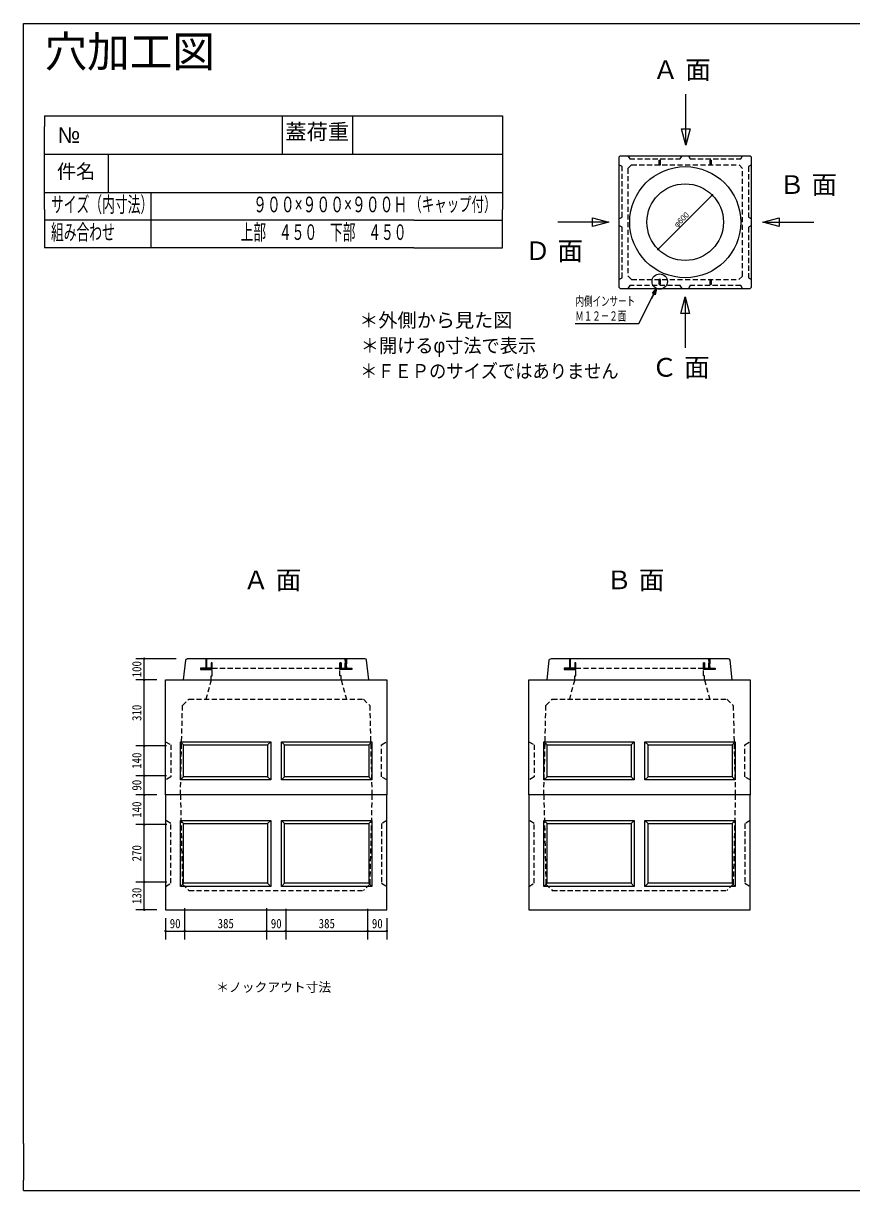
# Model space of a CAD drawing. Units: millimetres, scale not verified. Extents: x -3704 to 3796, y -2790 to 2696.
# Drawn here: x -3704 to 189, y -2790 to 2696 of the extents above; entities that cross this region are included whole.
import ezdxf
from ezdxf.enums import TextEntityAlignment as Align

# ---------------------------------------------------------------- set-up
doc = ezdxf.new("R2010")
doc.units = ezdxf.units.MM
doc.header["$LTSCALE"] = 20
doc.linetypes.add('DASHED1', pattern=[1.8, 1.2, -0.6])
doc.layers.add('0-0_レイヤ_1', color=7, linetype='Continuous')
doc.layers.add('0-9_レイヤ10', color=3, linetype='Continuous')
doc.styles.add('HG丸ｺﾞｼｯｸM-PRO', font='')
doc.styles.add('図脳フォント', font='')
doc.styles.add('ＭＳ ゴシック', font='')
doc.styles.get('HG丸ｺﾞｼｯｸM-PRO').set_extended_font_data('HG丸ｺﾞｼｯｸM-PRO')
doc.styles.get('図脳フォント').set_extended_font_data('図脳フォント')
doc.styles.get('ＭＳ ゴシック').set_extended_font_data('MS Gothic')

msp = doc.modelspace()

# ---------------------------------------------------------------- hatches: boundary and pattern name
at = {"layer": '0-0_レイヤ_1'}
for points in [[(-460.35, 1889.16, 1), (-472.35, 1889.16, 1)], [(-714.9, 1634.6, 1), (-726.9, 1634.6, 1)]]:
    msp.add_hatch(color=256, dxfattribs=at).paths.add_polyline_path(points)
at = {"layer": '0-9_レイヤ10'}
for points in [[(-3130.12, -290, 1), (-3142.12, -290, 1)], [(-3130.12, -390, 1), (-3142.12, -390, 1)], [(-3130.12, -700, 1), (-3142.12, -700, 1)], [(-3130.12, -840, 1), (-3142.12, -840, 1)], [(-3130.12, -930, 1), (-3142.12, -930, 1)], [(-3130.12, -1070, 1), (-3142.12, -1070, 1)], [(-3130.12, -1340, 1), (-3142.12, -1340, 1)], [(-3130.12, -1470, 1), (-3142.12, -1470, 1)], [(-3030.12, -1570, 1), (-3042.12, -1570, 1)], [(-2940.12, -1570, 1), (-2952.12, -1570, 1)], [(-2555.12, -1570, 1), (-2567.12, -1570, 1)], [(-2465.12, -1570, 1), (-2477.12, -1570, 1)], [(-2080.12, -1570, 1), (-2092.12, -1570, 1)], [(-1990.12, -1570, 1), (-2002.12, -1570, 1)]]:
    msp.add_hatch(color=256, dxfattribs=at).paths.add_polyline_path(points)

# ---------------------------------------------------------------- linework, layer by layer
at = {"layer": '0-0_レイヤ_1'}
for p, q in [((-3704.12, -2568.82), (-3704.12, 2646.47)), ((-590.77, 2123.88), (-590.77, 2363.88)), ((-3604.12, 2261.49), (-1868.91, 2261.49)), ((-3604.12, 2261.49), (-3604.12, 2211.49)), ((-2157.31, 2261.49), (-2157.31, 2131.49)), ((-1868.91, 2261.49), (-1451.85, 2261.49)), ((-1451.85, 2261.49), (-1451.85, 2211.49)), ((-3604.12, 1821.49), (-3604.12, 2211.49)), ((-1451.85, 2211.49), (-1451.85, 1821.49)), ((-2157.31, 2131.49), (-2157.31, 2081.49)), ((-3604.12, 2081.49), (-1451.85, 2081.49)), ((-3305.48, 2081.49), (-3305.48, 1901.49)), ((-899.63, 2073.88), (-287.63, 2073.88)), ((-717.23, 2052.88), (-710.03, 2052.88)), ((-477.23, 2052.88), (-470.03, 2052.88)), ((-281.63, 2067.88), (-287.63, 2073.88)), ((-281.63, 1455.88), (-281.63, 2067.88)), ((-3102.8, 1641.49), (-3102.8, 1901.49)), ((-466.35, 1889.16), (-720.9, 1634.6)), ((-3604.12, 1821.49), (-3604.12, 1641.49)), ((-1451.85, 1641.49), (-1451.85, 1821.49)), ((-1868.91, 1771.49), (-3604.12, 1771.49)), ((-1868.91, 1771.49), (-1451.85, 1771.49)), ((-952.77, 1761.88), (-1192.77, 1761.88)), ((-228.77, 1761.88), (11.23, 1761.88)), ((-1868.91, 1641.49), (-3604.12, 1641.49)), ((-1868.91, 1641.49), (-1451.85, 1641.49)), ((-477.23, 1491.88), (-470.03, 1491.88)), ((-810.98, 1285.73), (-728.47, 1449.88)), ((-728.01, 1449.88), (-752.49, 1402.09)), ((-287.63, 1449.88), (-281.63, 1455.88)), ((-593.63, 1410.54), (-593.63, 1170.54)), ((-1110.58, 1285.73), (-810.98, 1285.73)), ((-2951.12, -390), (-2941.12, -297.5)), ((-2098.62, -290), (-2933.62, -290)), ((-2846.12, -292), (-2841.12, -292)), ((-2846.12, -294), (-2841.12, -294)), ((-2846.12, -296), (-2841.12, -296)), ((-2846.12, -298), (-2841.12, -298)), ((-2846.12, -300), (-2841.12, -300)), ((-2846.12, -302), (-2841.12, -302)), ((-2846.12, -304), (-2841.12, -304)), ((-2846.12, -306), (-2841.12, -306)), ((-2846.12, -308), (-2841.12, -308)), ((-2846.12, -310), (-2841.12, -310)), ((-2846.12, -312), (-2841.12, -312)), ((-2846.12, -314), (-2841.12, -314)), ((-2846.12, -316), (-2841.12, -316)), ((-2846.12, -318), (-2841.12, -318)), ((-2846.12, -320), (-2841.12, -320)), ((-2846.12, -322), (-2841.12, -322)), ((-2846.12, -324), (-2841.12, -324)), ((-2846.12, -326), (-2841.12, -326)), ((-2846.12, -328), (-2841.12, -328)), ((-2821.12, -310), (-2816.12, -310)), ((-2821.12, -312), (-2816.12, -312)), ((-2821.12, -314), (-2816.12, -314)), ((-2821.12, -316), (-2816.12, -316)), ((-2821.12, -318), (-2816.12, -318)), ((-2821.12, -320), (-2816.12, -320)), ((-2821.12, -322), (-2816.12, -322)), ((-2821.12, -324), (-2816.12, -324)), ((-2821.12, -326), (-2816.12, -326)), ((-2821.12, -328), (-2816.12, -328)), ((-2216.12, -310), (-2211.12, -310)), ((-2216.12, -312), (-2211.12, -312)), ((-2216.12, -314), (-2211.12, -314)), ((-2216.12, -316), (-2211.12, -316)), ((-2216.12, -318), (-2211.12, -318)), ((-2216.12, -320), (-2211.12, -320)), ((-2216.12, -322), (-2211.12, -322)), ((-2216.12, -324), (-2211.12, -324)), ((-2216.12, -326), (-2211.12, -326)), ((-2216.12, -328), (-2211.12, -328)), ((-2191.12, -292), (-2186.12, -292)), ((-2191.12, -294), (-2186.12, -294)), ((-2191.12, -296), (-2186.12, -296)), ((-2191.12, -298), (-2186.12, -298)), ((-2191.12, -300), (-2186.12, -300)), ((-2191.12, -302), (-2186.12, -302)), ((-2191.12, -304), (-2186.12, -304)), ((-2191.12, -306), (-2186.12, -306)), ((-2191.12, -308), (-2186.12, -308)), ((-2191.12, -310), (-2186.12, -310)), ((-2191.12, -312), (-2186.12, -312)), ((-2191.12, -314), (-2186.12, -314)), ((-2191.12, -316), (-2186.12, -316)), ((-2191.12, -318), (-2186.12, -318)), ((-2191.12, -320), (-2186.12, -320)), ((-2191.12, -322), (-2186.12, -322)), ((-2191.12, -324), (-2186.12, -324)), ((-2191.12, -326), (-2186.12, -326)), ((-2191.12, -328), (-2186.12, -328)), ((-1243.12, -390), (-1233.12, -297.5)), ((-390.62, -290), (-1225.62, -290)), ((-1138.12, -292), (-1133.12, -292)), ((-1138.12, -294), (-1133.12, -294)), ((-1138.12, -296), (-1133.12, -296)), ((-1138.12, -298), (-1133.12, -298)), ((-1138.12, -300), (-1133.12, -300)), ((-1138.12, -302), (-1133.12, -302)), ((-1138.12, -304), (-1133.12, -304)), ((-1138.12, -306), (-1133.12, -306)), ((-1138.12, -308), (-1133.12, -308)), ((-1138.12, -310), (-1133.12, -310)), ((-1138.12, -312), (-1133.12, -312)), ((-1138.12, -314), (-1133.12, -314)), ((-1138.12, -316), (-1133.12, -316)), ((-1138.12, -318), (-1133.12, -318)), ((-1138.12, -320), (-1133.12, -320)), ((-1138.12, -322), (-1133.12, -322)), ((-1138.12, -324), (-1133.12, -324)), ((-1138.12, -326), (-1133.12, -326)), ((-1138.12, -328), (-1133.12, -328)), ((-1113.12, -310), (-1108.12, -310)), ((-1113.12, -312), (-1108.12, -312)), ((-1113.12, -314), (-1108.12, -314)), ((-1113.12, -316), (-1108.12, -316)), ((-1113.12, -318), (-1108.12, -318)), ((-1113.12, -320), (-1108.12, -320)), ((-1113.12, -322), (-1108.12, -322)), ((-1113.12, -324), (-1108.12, -324)), ((-1113.12, -326), (-1108.12, -326)), ((-1113.12, -328), (-1108.12, -328)), ((-508.12, -310), (-503.12, -310)), ((-508.12, -312), (-503.12, -312)), ((-508.12, -314), (-503.12, -314)), ((-508.12, -316), (-503.12, -316)), ((-508.12, -318), (-503.12, -318)), ((-508.12, -320), (-503.12, -320)), ((-508.12, -322), (-503.12, -322)), ((-508.12, -324), (-503.12, -324)), ((-508.12, -326), (-503.12, -326)), ((-508.12, -328), (-503.12, -328)), ((-483.12, -292), (-478.12, -292)), ((-483.12, -294), (-478.12, -294)), ((-483.12, -296), (-478.12, -296)), ((-483.12, -298), (-478.12, -298)), ((-483.12, -300), (-478.12, -300)), ((-483.12, -302), (-478.12, -302)), ((-483.12, -304), (-478.12, -304)), ((-483.12, -306), (-478.12, -306)), ((-483.12, -308), (-478.12, -308)), ((-483.12, -310), (-478.12, -310)), ((-483.12, -312), (-478.12, -312)), ((-483.12, -314), (-478.12, -314)), ((-483.12, -316), (-478.12, -316)), ((-483.12, -318), (-478.12, -318)), ((-483.12, -320), (-478.12, -320)), ((-483.12, -322), (-478.12, -322)), ((-483.12, -324), (-478.12, -324)), ((-483.12, -326), (-478.12, -326)), ((-483.12, -328), (-478.12, -328)), ((-2871.12, -336), (-2821.12, -336)), ((-2871.12, -338), (-2821.12, -338)), ((-2871.12, -340), (-2821.12, -340)), ((-2846.12, -330), (-2841.12, -330)), ((-2846.12, -332), (-2841.12, -332)), ((-2846.12, -334), (-2841.12, -334)), ((-2821.12, -330), (-2816.12, -330)), ((-2821.12, -332), (-2816.12, -332)), ((-2821.12, -334), (-2816.12, -334)), ((-2821.12, -336), (-2816.12, -336)), ((-2821.12, -338), (-2816.12, -338)), ((-2821.12, -340), (-2816.12, -340)), ((-2216.12, -330), (-2211.12, -330)), ((-2216.12, -332), (-2211.12, -332)), ((-2216.12, -334), (-2211.12, -334)), ((-2216.12, -336), (-2161.12, -336)), ((-2216.12, -338), (-2161.12, -338)), ((-2191.12, -330), (-2186.12, -330)), ((-2191.12, -332), (-2186.12, -332)), ((-2191.12, -334), (-2186.12, -334)), ((-1163.12, -336), (-1113.12, -336)), ((-1163.12, -338), (-1113.12, -338)), ((-1163.12, -340), (-1113.12, -340)), ((-1138.12, -330), (-1133.12, -330)), ((-1138.12, -332), (-1133.12, -332)), ((-1138.12, -334), (-1133.12, -334)), ((-1113.12, -330), (-1108.12, -330)), ((-1113.12, -332), (-1108.12, -332)), ((-1113.12, -334), (-1108.12, -334)), ((-1113.12, -336), (-1108.12, -336)), ((-1113.12, -338), (-1108.12, -338)), ((-1113.12, -340), (-1108.12, -340)), ((-508.12, -330), (-503.12, -330)), ((-508.12, -332), (-503.12, -332)), ((-508.12, -334), (-503.12, -334)), ((-508.12, -336), (-453.12, -336)), ((-508.12, -338), (-453.12, -338)), ((-483.12, -330), (-478.12, -330)), ((-483.12, -332), (-478.12, -332)), ((-483.12, -334), (-478.12, -334)), ((-2951.12, -695), (-2966.12, -680)), ((-2556.12, -695), (-2541.12, -680)), ((-2491.12, -680), (-2476.12, -695)), ((-2081.12, -695), (-2066.12, -680)), ((-1243.12, -695), (-1258.12, -680)), ((-848.12, -695), (-833.12, -680)), ((-783.12, -680), (-768.12, -695)), ((-373.12, -695), (-358.12, -680)), ((-2966.12, -860), (-2951.12, -845)), ((-2541.12, -860), (-2556.12, -845)), ((-2491.12, -860), (-2476.12, -845)), ((-2067.79, -860), (-2081.12, -845)), ((-1258.12, -860), (-1243.12, -845)), ((-833.12, -860), (-848.12, -845)), ((-783.12, -860), (-768.12, -845)), ((-359.79, -860), (-373.12, -845)), ((-2966.12, -1050), (-2951.12, -1065)), ((-2556.12, -1065), (-2541.12, -1050)), ((-2081.12, -1065), (-2066.12, -1050)), ((-1258.12, -1050), (-1243.12, -1065)), ((-848.12, -1065), (-833.12, -1050)), ((-373.12, -1065), (-358.12, -1050)), ((-2966.12, -1360), (-2951.12, -1345)), ((-2541.12, -1360), (-2556.12, -1345)), ((-2491.12, -1360), (-2476.12, -1345)), ((-2066.12, -1360), (-2081.12, -1345)), ((-1258.12, -1360), (-1243.12, -1345)), ((-833.12, -1360), (-848.12, -1345)), ((-783.12, -1360), (-768.12, -1345)), ((-358.12, -1360), (-373.12, -1345)), ((-3704.12, -2568.82), (-3704.12, -2740.32)), ((-3704.12, -2790.32), (-3704.12, -2740.32)), ((-3704.12, -2790.32), (-3532.94, -2790.32))]:
    msp.add_line(p, q, dxfattribs=at)
at = {"layer": '0-0_レイヤ_1', "linetype": 'DASHED1'}
for p, q in [((-845.63, 2031.88), (-341.63, 2031.88)), ((-323.63, 2013.88), (-341.63, 2031.88)), ((-332.63, 2058.88), (-323.63, 2073.88)), ((-281.63, 2031.88), (-296.63, 2022.88)), ((-2816.12, -335), (-2216.12, -335)), ((-1108.12, -335), (-508.12, -335)), ((-2821.12, -390), (-2846.12, -480)), ((-2211.12, -390), (-2186.12, -480)), ((-1113.12, -390), (-1138.12, -480)), ((-503.12, -390), (-478.12, -480)), ((-2926.12, -1380), (-2106.12, -1380)), ((-1218.12, -1380), (-398.12, -1380))]:
    msp.add_line(p, q, dxfattribs=at)
at = {"layer": '0-0_レイヤ_1'}
for points in [[(-3704.12, 2646.47), (-3704.12, 2696.47), (-3532.94, 2696.47)], [(-3532.94, 2696.47), (3545.88, 2696.47), (3795.88, 2696.47)], [(-2488.3, 2261.49), (-2488.3, 2131.49), (-2488.3, 2081.49)], [(-899.63, 2073.88), (-905.63, 2067.88), (-905.63, 1455.88), (-899.63, 1449.88), (-287.63, 1449.88)], [(-717.23, 2052.88), (-717.23, 2031.88), (-710.03, 2031.88), (-710.03, 2052.88)], [(-477.23, 2052.88), (-477.23, 2031.88), (-470.03, 2031.88), (-470.03, 2052.88)], [(-3604.12, 1901.49), (-1868.91, 1901.49), (-1451.85, 1901.49)], [(-477.23, 1491.88), (-477.23, 1470.88), (-470.03, 1470.88), (-470.03, 1491.88)], [(-2951.12, -390), (-2081.12, -390), (-2091.12, -297.5)], [(-2941.12, -297.5), (-2939.11, -292.18), (-2933.62, -290)], [(-2841.12, -335), (-2841.12, -290), (-2846.12, -290), (-2846.12, -335)], [(-2091.12, -297.5), (-2093.57, -291.85), (-2098.62, -290)], [(-1243.12, -390), (-373.12, -390), (-383.12, -297.5)], [(-1233.12, -297.5), (-1231.11, -292.18), (-1225.62, -290)], [(-1133.12, -335), (-1133.12, -290), (-1138.12, -290), (-1138.12, -335)], [(-383.12, -297.5), (-385.57, -291.85), (-390.62, -290)], [(-2821.12, -335), (-2871.12, -335), (-2871.12, -340), (-2821.12, -340)], [(-1113.12, -335), (-1163.12, -335), (-1163.12, -340), (-1113.12, -340)], [(-2491.12, -1050), (-2476.12, -1065), (-2081.12, -1065), (-2081.12, -1345), (-2476.12, -1345), (-2476.12, -1065)], [(-783.12, -1050), (-768.12, -1065), (-373.12, -1065), (-373.12, -1345), (-768.12, -1345), (-768.12, -1065)], [(-3532.94, -2790.32), (3545.88, -2790.32), (3795.88, -2790.32), (3795.88, -2740.32)]]:
    msp.add_lwpolyline(points, dxfattribs=at)
for points in [[(-590.77, 2123.88), (-611.47, 2201.16), (-570.06, 2201.16)], [(-952.77, 1761.88), (-1030.04, 1741.18), (-1030.04, 1782.59)], [(-228.77, 1761.88), (-151.49, 1782.59), (-151.49, 1741.18)], [(-710.03, 1491.88), (-717.23, 1491.88), (-717.23, 1470.88), (-710.03, 1470.88)], [(-728.01, 1449.88), (-734.31, 1420.55), (-748.13, 1427.63)], [(-593.63, 1410.54), (-572.92, 1333.27), (-614.33, 1333.27)], [(-2816.12, -340), (-2816.12, -310), (-2821.12, -310), (-2821.12, -340)], [(-2216.12, -335), (-2211.12, -335), (-2211.12, -310), (-2216.12, -310)], [(-2191.12, -335), (-2186.12, -335), (-2186.12, -290), (-2191.12, -290)], [(-1108.12, -340), (-1108.12, -310), (-1113.12, -310), (-1113.12, -340)], [(-508.12, -335), (-503.12, -335), (-503.12, -310), (-508.12, -310)], [(-483.12, -335), (-478.12, -335), (-478.12, -290), (-483.12, -290)], [(-2216.12, -335), (-2161.12, -335), (-2161.12, -340), (-2216.12, -340)], [(-508.12, -335), (-453.12, -335), (-453.12, -340), (-508.12, -340)], [(-3036.12, -930), (-3036.12, -390), (-1996.12, -390), (-1996.12, -930)], [(-1328.12, -930), (-1328.12, -390), (-288.12, -390), (-288.12, -930)], [(-2966.12, -860), (-2966.12, -680), (-2541.12, -680), (-2541.12, -860)], [(-2951.12, -695), (-2556.12, -695), (-2556.12, -845), (-2951.12, -845)], [(-2491.12, -680), (-2066.12, -680), (-2066.12, -860), (-2491.12, -860)], [(-2476.12, -695), (-2081.12, -695), (-2081.12, -845), (-2476.12, -845)], [(-1258.12, -860), (-1258.12, -680), (-833.12, -680), (-833.12, -860)], [(-1243.12, -695), (-848.12, -695), (-848.12, -845), (-1243.12, -845)], [(-783.12, -680), (-358.12, -680), (-358.12, -860), (-783.12, -860)], [(-768.12, -695), (-373.12, -695), (-373.12, -845), (-768.12, -845)], [(-3036.12, -930), (-3036.12, -1470), (-1996.12, -1470), (-1996.12, -930)], [(-1328.12, -930), (-1328.12, -1470), (-288.12, -1470), (-288.12, -930)], [(-2966.12, -1050), (-2541.12, -1050), (-2541.12, -1360), (-2966.12, -1360)], [(-2951.12, -1065), (-2556.12, -1065), (-2556.12, -1345), (-2951.12, -1345)], [(-2491.12, -1050), (-2066.12, -1050), (-2066.12, -1360), (-2491.12, -1360)], [(-1258.12, -1050), (-833.12, -1050), (-833.12, -1360), (-1258.12, -1360)], [(-1243.12, -1065), (-848.12, -1065), (-848.12, -1345), (-1243.12, -1345)], [(-783.12, -1050), (-358.12, -1050), (-358.12, -1360), (-783.12, -1360)]]:
    msp.add_lwpolyline(points, close=True, dxfattribs=at)
at = {"layer": '0-0_レイヤ_1', "linetype": 'DASHED1'}
for points in [[(-905.63, 1776.88), (-890.63, 1785.88), (-890.63, 2022.88), (-905.63, 2031.88)], [(-863.63, 2073.88), (-854.63, 2058.88), (-617.63, 2058.88), (-608.63, 2073.88)], [(-845.63, 2031.88), (-863.63, 2013.88), (-863.63, 1509.88), (-845.63, 1491.88), (-341.63, 1491.88), (-323.63, 1509.88), (-323.63, 2013.88)], [(-578.63, 2073.88), (-569.63, 2058.88), (-332.63, 2058.88)], [(-296.63, 2022.88), (-296.63, 1785.88), (-281.63, 1776.88)], [(-905.63, 1491.88), (-890.63, 1500.88), (-890.63, 1737.88), (-905.63, 1746.88)], [(-281.63, 1746.88), (-296.63, 1737.88), (-296.63, 1500.88), (-281.63, 1491.88)], [(-608.63, 1449.88), (-617.63, 1464.88), (-854.63, 1464.88), (-863.63, 1449.88)], [(-323.63, 1449.88), (-332.63, 1464.88), (-569.63, 1464.88), (-578.63, 1449.88)], [(-2821.12, -390), (-2821.12, -370), (-2816.12, -370), (-2816.12, -310), (-2821.12, -310), (-2821.12, -335), (-2841.12, -335), (-2841.12, -290), (-2846.12, -290), (-2846.12, -335), (-2871.12, -335), (-2871.12, -340), (-2816.12, -340)], [(-2211.12, -390), (-2211.12, -370), (-2216.12, -370), (-2216.12, -310), (-2211.12, -310), (-2211.12, -335), (-2191.12, -335), (-2191.12, -290), (-2186.12, -290), (-2186.12, -335), (-2161.12, -335), (-2161.12, -340), (-2216.12, -340)], [(-1113.12, -390), (-1113.12, -370), (-1108.12, -370), (-1108.12, -310), (-1113.12, -310), (-1113.12, -335), (-1133.12, -335), (-1133.12, -290), (-1138.12, -290), (-1138.12, -335), (-1163.12, -335), (-1163.12, -340), (-1108.12, -340)], [(-503.12, -390), (-503.12, -370), (-508.12, -370), (-508.12, -310), (-503.12, -310), (-503.12, -335), (-483.12, -335), (-483.12, -290), (-478.12, -290), (-478.12, -335), (-453.12, -335), (-453.12, -340), (-508.12, -340)], [(-2966.12, -930), (-2956.12, -510), (-2926.12, -480), (-2106.12, -480), (-2076.12, -510), (-2066.12, -930)], [(-1258.12, -930), (-1248.12, -510), (-1218.12, -480), (-398.12, -480), (-368.12, -510), (-358.12, -930)], [(-3036.12, -680), (-3011.12, -695), (-3011.12, -845), (-3036.12, -860)], [(-1996.12, -860), (-2021.12, -845), (-2021.12, -695), (-1996.12, -680)], [(-1328.12, -680), (-1303.12, -695), (-1303.12, -845), (-1328.12, -860)], [(-288.12, -860), (-313.12, -845), (-313.12, -695), (-288.12, -680)], [(-2966.12, -930), (-2956.12, -1350), (-2926.12, -1380)], [(-2066.12, -930), (-2076.12, -1350), (-2106.12, -1380)], [(-1258.12, -930), (-1248.12, -1350), (-1218.12, -1380)], [(-358.12, -930), (-368.12, -1350), (-398.12, -1380)], [(-3036.12, -1360), (-3011.12, -1345), (-3011.12, -1065), (-3036.12, -1050)], [(-1996.12, -1050), (-2021.12, -1065), (-2021.12, -1345), (-1996.12, -1360)], [(-1328.12, -1360), (-1303.12, -1345), (-1303.12, -1065), (-1328.12, -1050)], [(-288.12, -1050), (-313.12, -1065), (-313.12, -1345), (-288.12, -1360)]]:
    msp.add_lwpolyline(points, dxfattribs=at)
at = {"layer": '0-0_レイヤ_1'}
for centre, radius in [((-593.63, 1761.88), 261), ((-593.63, 1761.88), 180), ((-713.63, 1482.88), 36)]:
    msp.add_circle(centre, radius, dxfattribs=at)
at = {"layer": '0-9_レイヤ10'}
for p, q in [((-2986.12, -290), (-3176.12, -290)), ((-3136.12, -390), (-3136.12, -290)), ((-3076.12, -390), (-3176.12, -390)), ((-3136.12, -700), (-3136.12, -390)), ((-3032.08, -700), (-3176.12, -700)), ((-3136.12, -840), (-3136.12, -700)), ((-3032.08, -840), (-3176.12, -840)), ((-3136.12, -930), (-3136.12, -840)), ((-3076.12, -930), (-3176.12, -930)), ((-3136.12, -1070), (-3136.12, -930)), ((-3029.83, -1070), (-3176.12, -1070)), ((-3136.12, -1340), (-3136.12, -1070)), ((-3029.83, -1340), (-3176.12, -1340)), ((-3136.12, -1470), (-3136.12, -1340)), ((-3076.12, -1470), (-3176.12, -1470)), ((-2946.12, -1463.2), (-2946.12, -1610)), ((-2561.12, -1463.2), (-2561.12, -1610)), ((-2471.12, -1465.45), (-2471.12, -1610)), ((-2086.12, -1465.45), (-2086.12, -1610)), ((-3036.12, -1510), (-3036.12, -1610)), ((-1996.12, -1510), (-1996.12, -1610)), ((-3036.12, -1570), (-2946.12, -1570)), ((-2946.12, -1570), (-2561.12, -1570)), ((-2561.12, -1570), (-2471.12, -1570)), ((-2471.12, -1570), (-2086.12, -1570)), ((-2086.12, -1570), (-1996.12, -1570))]:
    msp.add_line(p, q, dxfattribs=at)

# ---------------------------------------------------------------- texts
at = {"layer": '0-0_レイヤ_1', "style": 'HG丸ｺﾞｼｯｸM-PRO'}
for s, height, p in [('穴加工図', 146.6, (-3604.12, 2446.47)), ('Ａ 面', 87.98, (-745.85, 2407.99)), ('№', 73.31, (-3542.16, 2112.23)), ('蓋荷重', 73.31, (-2473.3, 2128.47)), ('件名', 65.98, (-3546.26, 1948.04)), ('Ｂ 面', 87.98, (-152.52, 1868.1)), ('Ｄ 面', 87.98, (-1346.94, 1557.03)), ('＊外側から見た図', 65.98, (-2125.77, 1248.2)), ('Ｃ 面', 87.98, (-751.24, 1009.26)), ('Ａ 面', 87.98, (-2670.67, 10)), ('Ｂ 面', 87.98, (-964.65, 10))]:
    msp.add_text(s, height=height, dxfattribs=at).set_placement(p, align=Align.BOTTOM_LEFT)
for s, height, width, p in [('サイズ（内寸法）', 73.31, 0.6, (-3574.12, 1786.49)), ('９００×９００×９００Ｈ', 73.31, 0.65, (-2624.19, 1786.49)), ('（キャップ付）', 65.98, 0.65, (-1890.19, 1792.7)), ('組み合わせ', 73.31, 0.6, (-3574.12, 1656.49)), ('上部\u3000４５０\u3000下部\u3000４５０', 73.31, 0.6, (-2683.26, 1656.49)), ('内側インサート', 43.99, 0.65, (-1109.23, 1355.73)), ('Ｍ１２－２面', 43.99, 0.65, (-1110.58, 1285.73)), ('＊開けるφ寸法で表示', 65.98, 0.95, (-2118.21, 1128.91)), ('＊ＦＥＰのサイズではありません', 65.98, 0.9, (-2121.35, 1009.35))]:
    msp.add_text(s, height=height, dxfattribs=dict(at, width=width)).set_placement(p, align=Align.BOTTOM_LEFT)
at = {"layer": '0-0_レイヤ_1', "style": '図脳フォント'}
msp.add_text('φ600', height=26.39, rotation=45, dxfattribs=at).set_placement((-625.45, 1730.06), align=Align.BOTTOM_LEFT)
at = {"layer": '0-9_レイヤ10', "style": 'ＭＳ ゴシック', "width": 0.85}
for s, p in [('100', (-3136.12, -377.5)), ('310', (-3136.12, -582.5)), ('140', (-3136.12, -807.5)), ('90', (-3136.12, -910)), ('140', (-3136.12, -1037.5)), ('270', (-3136.12, -1242.5)), ('130', (-3136.12, -1442.5))]:
    msp.add_text(s, height=43.99, rotation=90, dxfattribs=at).set_placement(p, align=Align.BOTTOM_LEFT)
for s, p in [('90', (-3016.12, -1570)), ('385', (-2791.12, -1570)), ('90', (-2541.12, -1570)), ('385', (-2316.12, -1570)), ('90', (-2066.12, -1570))]:
    msp.add_text(s, height=43.99, dxfattribs=at).set_placement(p, align=Align.BOTTOM_LEFT)
at = {"layer": '0-9_レイヤ10', "style": 'HG丸ｺﾞｼｯｸM-PRO'}
msp.add_text('＊ノックアウト寸法', height=43.99, dxfattribs=at).set_placement((-2797.61, -1869.11), align=Align.BOTTOM_LEFT)

doc.saveas('drawing.dxf')
